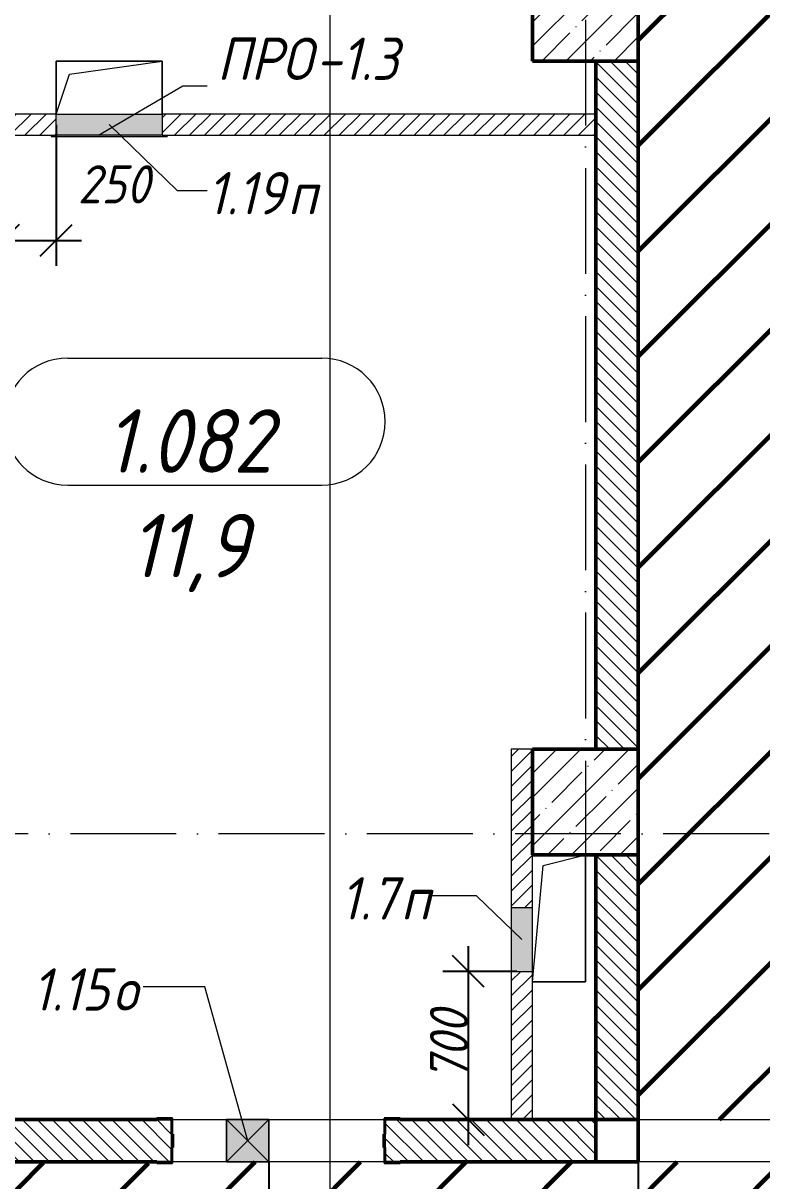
# Model space of a CAD drawing. Header units: millimetres. Extents: x -606178 to 312196, y -19338 to 632709.
# Drawn here: x -345337 to -341847, y 462586 to 468055 of the extents above; entities that cross this region are included whole.
import ezdxf

# ---------------------------------------------------------------- set-up
doc = ezdxf.new("R2010")
doc.units = ezdxf.units.MM
doc.linetypes.add('50_200_ШТРИХ_1Т_ш5_п1_п1_', pattern=[700, 500, -100, 0, -100])
for name, color, linetype, lineweight in [('6.4.1) Окр пт с инж. ПТ2.16', 3, 'Continuous', 60), ('6.4.3) Окр пт с инж. ПТ2.3', 150, 'Continuous', 60), ('A-____-____-DIMS', 7, 'Continuous', 9), ('A-DETL-GENF-OTLN', 7, 'Continuous', 9), ('A-FLOR-____-OTLN', 7, 'Continuous', 9), ('A-GENM-____-IDEN', 7, 'Continuous', 9), ('A-GENM-____-MCUT', 7, 'Continuous', 25), ('A-GENM-____-OTLN', 7, 'Continuous', 9), ('A-GENM-____-OTLN-1', 7, 'Continuous', 25), ('A-GLAZ-____-IDEN', 7, 'Continuous', 9), ('A-GLAZ-____-OTLN', 7, 'Continuous', 9), ('A-WALL-____-MCUT-2', 7, 'Continuous', 50), ('A-WALL-____-PATT-1', 7, 'Continuous', 9), ('A-WALL-FNSH-MCUT-1', 7, 'Continuous', 9), ('I-WALL-____-OTLN', 7, 'Continuous', 9), ('S-COLS-____-MCUT', 7, 'Continuous', 50), ('S-COLS-____-OTLN', 7, 'Continuous', 9), ('S-GRID-____-OTLN-1', 7, '50_200_ШТРИХ_1Т_ш5_п1_п1_', 9)]:
    doc.layers.add(name, color=color, linetype=linetype, lineweight=lineweight)
for name, color, linetype, lineweight, true_color in [('A-AREA-IDEN-1', 7, 'Continuous', 9, 0x000000), ('A-GLAZ-____-OTLN-1', 7, 'Continuous', 9, 0xc0c0c0), ('G-____-____-SYMB-1', 9, 'Continuous', 9, 0x808080)]:
    doc.layers.add(name, color=color, linetype=linetype, lineweight=lineweight, true_color=true_color)
doc.styles.add('ISOCPEUR_I', font='isocpeui.ttf', dxfattribs={"width": 0.9, "height": 2.5})
doc.styles.add('ISOCPEUR_I_10', font='isocpeui.ttf', dxfattribs={"width": 0.9, "height": 180})
doc.styles.add('ISOCPEUR_I_9', font='isocpeui.ttf', dxfattribs={"width": 0.9, "height": 250})
doc.dimstyles.new('ISO-1_8_0_9К_СРЕДНИЙ_Кладочные_3', dxfattribs={"dimscale": 304.8, "dimtxt": 179.276612, "dimasz": 0.492126, "dimexe": 0.393701, "dimexo": 0, "dimgap": 0, "dimtad": 1, "dimdec": 3, "dimrnd": 0.001, "dimdsep": 46, "dimtxsty": 'ISOCPEUR_I_10', "dimblk1": 'OBLIQUE', "dimblk2": 'OBLIQUE', "dimsah": 1, "dimcen": 0.09, "dimdle": 0.393701, "dimazin": 0, "dimtfac": 1, "dimtdec": 4, "dimtix": 1, "dimtmove": 0, "dimatfit": 3, "dimfxl": 1, "dimtvp": 1, "dimtolj": 1, "dimtzin": 0, "dimarcsym": 2})
doc.dimstyles.new('ISO-1_8_0_9К_СРЕДНИЙ_Кладочные_4', dxfattribs={"dimscale": 304.8, "dimtxt": 179.276612, "dimasz": 0.492126, "dimexe": 0.393701, "dimexo": 0, "dimgap": 0, "dimtad": 1, "dimdec": 3, "dimrnd": 0.001, "dimdsep": 46, "dimtxsty": 'ISOCPEUR_I_10', "dimblk1": 'OBLIQUE', "dimblk2": 'OBLIQUE', "dimsah": 1, "dimcen": 0.09, "dimdle": 0.393701, "dimazin": 0, "dimtfac": 1, "dimtdec": 4, "dimtix": 1, "dimtmove": 1, "dimatfit": 3, "dimfxl": 1, "dimtvp": 1, "dimtolj": 1, "dimtzin": 0, "dimarcsym": 2})
pattern_1 = [(135, (-425830.77, 451794.26), (-35.35534, -35.35534), [])]
pattern_2 = [(45, (-425830.77, 451794.26), (-35.35534, 35.35534), [])]

# ---------------------------------------------------------------- blocks, each defined once
blk = doc.blocks.new('BSC_Колонна _Прямоугольная - 500х500-V19-АР1_План отверстий 1 этажа в осях 1-64_А-ГГ')
at = {"layer": 'S-COLS-____-OTLN'}
h = blk.add_hatch(dxfattribs=at)
h.set_pattern_fill('FP_50', color=256, style=0, pattern_type=2)
h.set_pattern_definition([(45, (-83150, -12581.04), (-114.04925, 114.04925), []), (45, (-83035.95, -12581.04), (-114.04925, 114.04925), [201.613, -40.323, 3.353, -36.97])])
h.paths.add_polyline_path([(-250, -250), (250, -250), (250, 250), (-250, 250)], flags=0)
at = {"layer": 'S-COLS-____-MCUT'}
for p, q in [((250, 250), (-250, 250)), ((-250, 250), (-250, -250)), ((250, -250), (250, 250)), ((-250, -250), (250, -250))]:
    blk.add_line(p, q, dxfattribs=at)
blk = doc.blocks.new('BSC_Колонна _Прямоугольная - 500х500-V26-АР1_План отверстий 1 этажа в осях 1-64_А-ГГ')
at = {"layer": 'S-COLS-____-OTLN'}
h = blk.add_hatch(dxfattribs=at)
h.set_pattern_fill('FP_58', color=256, style=0, pattern_type=2)
h.set_pattern_definition([(45, (-83150, -16331.04), (-114.04925, 114.04925), []), (45, (-83035.95, -16331.04), (-114.04925, 114.04925), [201.613, -40.323, 3.353, -36.97])])
h.paths.add_polyline_path([(-250, -250), (250, -250), (250, 250), (-250, 250)], flags=0)
at = {"layer": 'S-COLS-____-MCUT'}
for p, q in [((250, 250), (-250, 250)), ((-250, 250), (-250, -250)), ((250, -250), (250, 250)), ((-250, -250), (250, -250))]:
    blk.add_line(p, q, dxfattribs=at)
blk = doc.blocks.new('154_Стойка_СКБ_Уголок - СМ-2230_200-28216496-АР1_План отверстий 1 этажа в осях 1-64_А-ГГ')
at = {"layer": 'A-GENM-____-MCUT'}
for p, q in [((125, 156), (125, 81)), ((200, 156), (125, 156)), ((131, 81), (131, 150)), ((131, 150), (200, 150)), ((200, 150), (200, 156)), ((125, 81), (131, 81)), ((131, 19), (125, 19)), ((125, 19), (125, -56)), ((131, -50), (131, 19)), ((200, -50), (131, -50)), ((200, -56), (200, -50)), ((125, -56), (200, -56))]:
    blk.add_line(p, q, dxfattribs=at)
blk = doc.blocks.new('AR_Отверстие Ниша - Лючок-32403071-АР1_План отверстий 1 этажа в осях 1-64_А-ГГ')
at = {"layer": 'A-GLAZ-____-OTLN'}
blk.add_hatch(color=256, dxfattribs=at).paths.add_polyline_path([(-250, 50), (-250, -50), (250, -50), (250, 50)], flags=0)
for p, q in [((-250, 50), (250, 50)), ((-250, -50), (-250, 50)), ((250, 50), (250, -50)), ((250, -50), (-250, -50))]:
    blk.add_line(p, q, dxfattribs=at)
blk = doc.blocks.new('Л_Общий_Лючок - Лючок-29684388-АР1_План отверстий 1 этажа в осях 1-64_А-ГГ')
at = {"layer": 'A-GLAZ-____-OTLN-1'}
blk.add_hatch(color=256, dxfattribs=at).paths.add_polyline_path([(524, -6), (524, 0), (-24, 0), (-24, -6), (500, -6)], flags=0)
at = {"layer": 'A-GLAZ-____-OTLN'}
for p, q in [((-24, 0), (-24, -6)), ((524, 0), (524, -6)), ((-24, -6), (524, -6))]:
    blk.add_line(p, q, dxfattribs=at)
blk = doc.blocks.new('AR_Отверстие Ниша - Лючок-32403755-АР1_План отверстий 1 этажа в осях 1-64_А-ГГ')
at = {"layer": 'A-GLAZ-____-OTLN'}
blk.add_hatch(color=256, dxfattribs=at).paths.add_polyline_path([(150, -50), (150, 50), (-150, 50), (-150, -50)], flags=0)
for p, q in [((150, 50), (-150, 50)), ((-150, 50), (-150, -50)), ((150, -50), (150, 50)), ((-150, -50), (150, -50))]:
    blk.add_line(p, q, dxfattribs=at)
blk = doc.blocks.new('AR_Отверстие прямоугольное _в плите_ - AR_Отверстие прямоугольное _в плите_-30459257-АР1_План отверстий 1 этажа в осях 1-64_А-ГГ')
at = {"layer": 'A-GENM-____-OTLN'}
for p, q in [((250, 125), (-250, 125)), ((-250, 125), (-250, -125)), ((-187.5, 62.5), (250, 125)), ((250, -125), (250, 125)), ((-250, -125), (-187.5, 62.5))]:
    blk.add_line(p, q, dxfattribs=at)
blk = doc.blocks.new('AR_Отверстие прямоугольное _в плите_ - AR_Отверстие прямоугольное _в плите_-30459234-АР1_План отверстий 1 этажа в осях 1-64_А-ГГ')
at = {"layer": 'A-GENM-____-OTLN'}
for p, q in [((-75, 250), (125, 300)), ((125, -300), (125, 300)), ((-125, -300), (-75, 250)), ((-125, -300), (125, -300))]:
    blk.add_line(p, q, dxfattribs=at)
blk = doc.blocks.new('BSC_Колонна _Прямоугольная1 - 200х200 _металл_-35201515-АР1_План отверстий 1 этажа в осях 1-64_А-ГГ')
at = {"layer": 'S-COLS-____-MCUT'}
for p, q in [((100, 100), (-100, 100)), ((-100, 100), (-100, -100)), ((100, -100), (100, 100)), ((-100, -100), (100, -100))]:
    blk.add_line(p, q, dxfattribs=at)
blk = doc.blocks.new('AR_Отверстие прямоугольное _в стене__БезПР - AR_Отверстие прямоугольное _в стене__БезПР-36428014-АР1_План отверстий 1 этажа в осях 1-64_А-ГГ')
at = {"layer": 'A-GLAZ-____-OTLN'}
blk.add_hatch(color=256, dxfattribs=at).paths.add_polyline_path([(100, 100), (-100, 100), (-100, -100), (100, -100)], flags=0)
at = {"layer": 'A-DETL-GENF-OTLN'}
for p, q in [((-100, -100), (-100, 100)), ((-100, 100), (100, 100)), ((100, 100), (-100, -100)), ((-100, 100), (100, -100)), ((100, 100), (-100, 100)), ((-100, 100), (-100, -100)), ((100, 100), (100, -100)), ((100, -100), (100, 100)), ((100, -100), (-100, -100)), ((-100, -100), (100, -100))]:
    blk.add_line(p, q, dxfattribs=at)
blk = doc.blocks.new('_Oblique')
at = {"color": 0, "linetype": 'ByBlock', "lineweight": -2}
blk.add_line((-0.5, -0.5), (0.5, 0.5), dxfattribs=at)
blk = doc.blocks.new('*D4266')
at = {"layer": 'A-____-____-DIMS', "color": 0, "lineweight": -2, "transparency": 16777216}
for p, q in [((-345180.8, 467574), (-345180.8, 466908.2)), ((-345430.8, 467134.2), (-345430.8, 466908.2)), ((-345550.8, 467028.2), (-345060.8, 467028.2))]:
    blk.add_line(p, q, dxfattribs=at)
at = {"layer": 'Defpoints', "color": 0, "transparency": 16777216}
for p in [(-345180.8, 467574), (-345430.8, 467134.2), (-345180.8, 467028.2)]:
    blk.add_point(p, dxfattribs=at)
at = {"layer": 'A-____-____-DIMS', "color": 0, "lineweight": -2, "transparency": 16777216, "xscale": 150, "yscale": 150, "zscale": 150, "rotation": 180}
blk.add_blockref('_Oblique', (-345430.8, 467028.2), dxfattribs=at)
at = {"layer": 'A-____-____-DIMS', "color": 0, "lineweight": -2, "transparency": 16777216, "xscale": 150, "yscale": 150, "zscale": 150}
blk.add_blockref('_Oblique', (-345180.8, 467028.2), dxfattribs=at)
at = {"layer": 'A-____-____-DIMS', "color": 0, "transparency": 16777216, "insert": (-345078.8, 467383.3), "char_height": 180, "width": 409.578, "attachment_point": 1, "line_spacing_factor": 1.149209, "style": 'ISOCPEUR_I_10'}
blk.add_mtext('\\A1;250', dxfattribs=at)
blk = doc.blocks.new('*D4271')
at = {"layer": 'A-____-____-DIMS', "color": 0, "lineweight": -2, "transparency": 16777216}
for p, q in [((-343233.7, 463695.3), (-343233.7, 462755.3)), ((-343004.3, 463575.3), (-343353.7, 463575.3)), ((-343127.7, 462875.3), (-343353.7, 462875.3))]:
    blk.add_line(p, q, dxfattribs=at)
at = {"layer": 'Defpoints', "color": 0, "transparency": 16777216}
for p in [(-343004.3, 463575.3), (-343233.7, 462875.3), (-343127.7, 462875.3)]:
    blk.add_point(p, dxfattribs=at)
at = {"layer": 'A-____-____-DIMS', "color": 0, "lineweight": -2, "transparency": 16777216, "xscale": 150, "yscale": 150, "zscale": 150}
for p, rotation in [((-343233.7, 463575.3), 90), ((-343233.7, 462875.3), 270)]:
    blk.add_blockref('_Oblique', p, dxfattribs=dict(at, rotation=rotation))
at = {"layer": 'A-____-____-DIMS', "color": 0, "transparency": 16777216, "insert": (-343324.9, 463225.3), "char_height": 180, "width": 409.578, "attachment_point": 5, "rotation": 90, "style": 'ISOCPEUR_I_10'}
blk.add_mtext('\\A1;700', dxfattribs=at)
blk = doc.blocks.new('*D4207')
at = {"layer": 'A-____-____-DIMS', "color": 0, "lineweight": -2, "transparency": 16777216}
for p, q in [((-346110.8, 462675.3), (-346110.8, 462145)), ((-344175.8, 462675.3), (-344175.8, 462145)), ((-346230.8, 462265), (-344055.8, 462265))]:
    blk.add_line(p, q, dxfattribs=at)
at = {"layer": 'Defpoints', "color": 0, "transparency": 16777216}
for p in [(-346110.8, 462675.3), (-344175.8, 462675.3), (-344175.8, 462265)]:
    blk.add_point(p, dxfattribs=at)
at = {"layer": 'A-____-____-DIMS', "color": 0, "lineweight": -2, "transparency": 16777216, "xscale": 150, "yscale": 150, "zscale": 150, "rotation": 180}
blk.add_blockref('_Oblique', (-346110.8, 462265), dxfattribs=at)
at = {"layer": 'A-____-____-DIMS', "color": 0, "lineweight": -2, "transparency": 16777216, "xscale": 150, "yscale": 150, "zscale": 150}
blk.add_blockref('_Oblique', (-344175.8, 462265), dxfattribs=at)
at = {"layer": 'A-____-____-DIMS', "color": 0, "transparency": 16777216, "insert": (-345143.3, 462355), "char_height": 180, "width": 504.733, "attachment_point": 5, "style": 'ISOCPEUR_I_10'}
blk.add_mtext('\\A1;1935', dxfattribs=at)
blk = doc.blocks.new('*D4208')
at = {"layer": 'A-____-____-DIMS', "color": 0, "lineweight": -2, "transparency": 16777216}
for p, q in [((-342430.8, 463064.1), (-342430.8, 462145)), ((-344175.8, 462675.3), (-344175.8, 462145)), ((-344295.8, 462265), (-342310.8, 462265))]:
    blk.add_line(p, q, dxfattribs=at)
at = {"layer": 'Defpoints', "color": 0, "transparency": 16777216}
for p in [(-342430.8, 463064.1), (-344175.8, 462675.3), (-342430.8, 462265)]:
    blk.add_point(p, dxfattribs=at)
at = {"layer": 'A-____-____-DIMS', "color": 0, "lineweight": -2, "transparency": 16777216, "xscale": 150, "yscale": 150, "zscale": 150, "rotation": 180}
blk.add_blockref('_Oblique', (-344175.8, 462265), dxfattribs=at)
at = {"layer": 'A-____-____-DIMS', "color": 0, "lineweight": -2, "transparency": 16777216, "xscale": 150, "yscale": 150, "zscale": 150}
blk.add_blockref('_Oblique', (-342430.8, 462265), dxfattribs=at)
at = {"layer": 'A-____-____-DIMS', "color": 0, "transparency": 16777216, "insert": (-343303.3, 462356.1), "char_height": 180, "width": 521.281, "attachment_point": 5, "style": 'ISOCPEUR_I_10'}
blk.add_mtext('\\A1;1745', dxfattribs=at)
blk = doc.blocks.new('AAR_СКБ_Марка_помещения_1_5 ммп - Номер _ Площадь-27962135-АИ_План этажа_Стены_1')
at = {"layer": 'A-AREA-IDEN-1'}
for p, q in [((-2.987, 3), (3.013, 3)), ((-2.987, 0), (3.013, 0))]:
    blk.add_line(p, q, dxfattribs=at)
for centre, start, end in [((-2.987, 1.5), 90, 270), ((3.013, 1.5), 270, 90)]:
    blk.add_arc(centre, 1.5, start, end, dxfattribs=at)

msp = doc.modelspace()

# ---------------------------------------------------------------- hatches: boundary and pattern name
at = {"layer": '6.4.1) Окр пт с инж. ПТ2.16'}
h = msp.add_hatch(dxfattribs=at)
h.set_pattern_fill('ANSI31', color=256, scale=111)
h.paths.add_polyline_path([(-332580.7712, 460205.3011), (-332580.7712, 461055.3011), (-332580.7712, 461475.3011), (-332586.7712, 461475.3011), (-332586.7712, 461550.3011), (-332580.7712, 461875.3011), (-332580.7712, 462375.3011), (-332580.7712, 462675.3011), (-332780.7712, 462675.3011), (-332980.7712, 462675.3011), (-336580.7712, 462675.3011), (-337430.7712, 462675.3011), (-337630.7712, 462675.3011), (-342430.7712, 462675.3011), (-342630.7712, 462675.3011), (-343555.7712, 462675.3011), (-343555.7712, 462669.3011), (-343630.7712, 462669.3011), (-343630.7712, 462675.3011), (-344175.7712, 462675.3011), (-344375.7712, 462675.3011), (-344630.7712, 462675.3011), (-344630.7712, 462669.3011), (-344705.7712, 462669.3011), (-345655.7712, 462675.3011), (-345655.7712, 462669.3011), (-345730.7712, 462669.3011), (-345730.7712, 462675.3011), (-346110.7712, 462675.3011), (-346310.7712, 462675.3011), (-346880.7712, 462675.3011), (-346880.7712, 462669.3011), (-346955.7712, 462669.3011), (-347830.7712, 462673.4188), (-347830.7712, 461775.3011), (-347830.7712, 461375.3011), (-347830.7712, 461325.3011), (-347830.7712, 461275.3011), (-347830.7712, 460775.3011), (-348330.7712, 460775.3011), (-348330.7712, 461075.3011), (-348455.7712, 461075.3011), (-348455.7712, 461069.3011), (-348530.7712, 461069.3011), (-350630.7712, 461075.3011), (-350630.7712, 461069.3011), (-350705.7712, 461069.3011), (-350830.7712, 461075.3011), (-350830.7712, 460775.3011), (-351330.7712, 460775.3011), (-352030.7712, 460775.3011), (-352030.7712, 461025.3011), (-353430.7712, 461025.3011), (-353430.7712, 460775.3011), (-353930.7712, 460775.3011), (-353930.7712, 457875.3011), (-353430.7712, 457875.3011), (-353105.7712, 457875.3011), (-353105.7712, 457881.3011), (-353030.7712, 457881.3011), (-353030.7712, 457875.3011), (-352630.7712, 457875.3011), (-351780.7712, 457875.3011), (-351330.7712, 457875.3011), (-351330.7712, 457881.3011), (-351255.7712, 457881.3011), (-350930.7712, 457875.3011), (-350430.7712, 457875.3011), (-347605.7712, 457875.3011), (-347605.7712, 457881.3011), (-347530.7712, 457881.3011), (-347530.7712, 457875.3011), (-347280.7712, 457875.3011), (-346880.7712, 457875.3011), (-346830.7712, 457875.3011), (-346830.7712, 457881.3011), (-346755.7712, 457881.3011), (-346605.7712, 457875.3011), (-346605.7712, 457881.3011), (-346530.7712, 457881.3011), (-346530.7712, 457875.3011), (-346200.7712, 457875.3011), (-345900.7712, 457875.3011), (-345830.7712, 457875.3011), (-345830.7712, 457881.3011), (-345755.7712, 457881.3011), (-345530.7712, 457875.3011), (-345130.7712, 457875.3011), (-344680.7712, 457875.3011), (-344080.7712, 457875.3011), (-342480.7712, 457875.3011), (-342030.7712, 457875.3011), (-340930.7712, 457875.3011), (-340530.7712, 457875.3011), (-339530.7712, 457875.3011), (-338630.7712, 457875.3011), (-337030.7712, 457875.3011), (-336580.7712, 457875.3011), (-336080.7712, 457875.3011), (-336080.7712, 457275.3011), (-336580.7712, 457275.3011), (-336580.7712, 454275.3011), (-336080.7712, 454275.3011), (-336080.7712, 453675.3011), (-336080.7712, 450725.3011), (-336080.7712, 450125.3011), (-335555.7712, 450125.3011), (-335555.7712, 450131.3011), (-335480.7712, 450131.3011), (-333680.7712, 450125.3011), (-333680.7712, 450131.3011), (-333605.7712, 450131.3011), (-332780.7712, 450126.4719), (-332780.7712, 450225.3011), (-332580.7712, 450225.3011), (-332580.7712, 450375.3011), (-332580.7712, 450700.3011), (-332586.7712, 450700.3011), (-332586.7712, 450775.3011), (-332580.7712, 450775.3011), (-332580.7712, 451205.3011), (-332580.7712, 452055.3011), (-332580.7712, 452406.3011), (-332586.7712, 452406.3011), (-332586.7712, 452481.3011), (-332580.7712, 452875.3011), (-332580.7712, 453375.3011), (-332580.7712, 454600.3011), (-332586.7712, 454600.3011), (-332586.7712, 454675.3011), (-332540.7712, 454675.3011), (-332540.7712, 454680.3011), (-332420.7712, 454680.3011), (-332380.7712, 454675.9533), (-332380.7712, 455575.3011), (-332420.7712, 455575.3011), (-332420.7712, 455570.3011), (-332540.7712, 455570.3011), (-332586.7712, 455575.3011), (-332586.7712, 455650.3011), (-332580.7712, 456125.3011), (-332580.7712, 456525.3011), (-332580.7712, 457000.3011), (-332586.7712, 457000.3011), (-332586.7712, 457075.3011), (-332580.7712, 457075.3011), (-332580.7712, 457775.3011), (-332586.7712, 457775.3011), (-332586.7712, 457850.3011), (-332580.7712, 458000.3011), (-332586.7712, 458000.3011), (-332586.7712, 458075.3011), (-332580.7712, 458775.3011), (-332586.7712, 458775.3011), (-332586.7712, 458875.3011), (-332580.7712, 458875.3011), (-332580.7712, 459375.3011), (-332580.7712, 459700.3011), (-332586.7712, 459700.3011), (-332586.7712, 459775.3011), (-332580.7712, 459775.3011)])
at = {"layer": '6.4.3) Окр пт с инж. ПТ2.3'}
h = msp.add_hatch(dxfattribs=at)
h.set_pattern_fill('ANSI31', color=256, scale=111)
h.paths.add_polyline_path([(-337630.7712, 468375.3011), (-342430.7712, 468375.3011), (-342430.7712, 467875.3011), (-342430.7712, 464625.3011), (-342430.7712, 464125.3011), (-342430.7712, 462875.3011), (-337630.7712, 462875.3011)])
at = {"layer": 'A-WALL-____-PATT-1'}
h = msp.add_hatch(dxfattribs=at)
h.set_pattern_fill('FP_6', color=256, style=0, pattern_type=2)
h.set_pattern_definition(pattern_1)
h.paths.add_polyline_path([(-342430.7712, 464625.3011), (-342430.7712, 467875.3011), (-342630.7712, 467875.3011), (-342630.7712, 464625.3011)], flags=0)
h = msp.add_hatch(dxfattribs=at)
h.set_pattern_fill('FP_5', color=256, style=0, pattern_type=2)
h.set_pattern_definition(pattern_2)
h.paths.add_polyline_path([(-342630.7712, 467525.3011), (-342630.7712, 467625.3011), (-344680.7712, 467625.3011), (-344680.7712, 467525.3011), (-344542.364, 467525.3011)], flags=0)
h.paths.add_polyline_path([(-345430.7712, 467525.3011), (-345180.7712, 467525.3011), (-345180.7712, 467625.3011), (-345830.7712, 467625.3011), (-345830.7712, 467525.3011), (-345530.7712, 467525.3011)], flags=0)
h.paths.add_polyline_path([(-346330.7712, 467525.3011), (-346330.7712, 467625.3011), (-347830.7712, 467625.3011), (-347830.7712, 467525.3011), (-347730.7712, 467525.3011)], flags=0)
h = msp.add_hatch(dxfattribs=at)
h.set_pattern_fill('FP_5', color=256, style=0, pattern_type=2)
h.set_pattern_definition(pattern_2)
h.paths.add_polyline_path([(-343030.7712, 462875.3011), (-342930.7712, 462875.3011), (-342930.7712, 463575.3011), (-343030.7712, 463575.3011)], flags=0)
h.paths.add_polyline_path([(-343030.7712, 463875.3011), (-342930.7712, 463875.3011), (-342930.7712, 464625.3011), (-343030.7712, 464625.3011), (-343030.7712, 464125.3011)], flags=0)
h = msp.add_hatch(dxfattribs=at)
h.set_pattern_fill('FP_6', color=256, style=0, pattern_type=2)
h.set_pattern_definition(pattern_1)
h.paths.add_polyline_path([(-342430.7712, 462875.3011), (-342430.7712, 464125.3011), (-342630.7712, 464125.3011), (-342630.7712, 462875.3011)], flags=0)
h = msp.add_hatch(dxfattribs=at)
h.set_pattern_fill('FP_6', color=256, style=0, pattern_type=2)
h.set_pattern_definition(pattern_1)
h.paths.add_polyline_path([(-343555.7712, 462675.3011), (-342630.7712, 462675.3011), (-342630.7712, 462875.3011), (-343624.7712, 462875.3011), (-343624.7712, 462806.3011), (-343630.7712, 462806.3011), (-343630.7712, 462744.3011), (-343624.7712, 462744.3011), (-343624.7712, 462675.3011)], flags=0)
h.paths.add_polyline_path([(-344705.7712, 462675.3011), (-344636.7712, 462675.3011), (-344636.7712, 462744.3011), (-344630.7712, 462744.3011), (-344630.7712, 462806.3011), (-344636.7712, 462806.3011), (-344636.7712, 462875.3011), (-345724.7712, 462875.3011), (-345724.7712, 462806.3011), (-345730.7712, 462806.3011), (-345730.7712, 462744.3011), (-345724.7712, 462744.3011), (-345724.7712, 462675.3011), (-345655.7712, 462675.3011)], flags=0)
h.paths.add_polyline_path([(-348077.2926, 462675.3011), (-346886.7712, 462675.3011), (-346886.7712, 462744.3011), (-346880.7712, 462744.3011), (-346880.7712, 462806.3011), (-346886.7712, 462806.3011), (-346886.7712, 462875.3011), (-348230.7712, 462875.3011), (-348230.7712, 462675.3011)], flags=0)

# ---------------------------------------------------------------- linework, layer by layer
at = {"layer": 'A-FLOR-____-OTLN'}
for p, q in [((-345180.7712, 467875.3011), (-344680.7712, 467875.3011)), ((-345180.7712, 467625.3011), (-345180.7712, 467875.3011)), ((-344680.7712, 467875.3011), (-344680.7712, 467625.3011)), ((-342680.7712, 464125.3011), (-342680.7712, 463525.3011)), ((-342680.7712, 463525.3011), (-342930.7712, 463525.3011))]:
    msp.add_line(p, q, dxfattribs=at)
at = {"layer": 'A-GENM-____-IDEN'}
for p, q in [((-344980.7836, 467525.3011), (-344582.1001, 467758.9142)), ((-344582.1001, 467758.9142), (-344467.7904, 467758.9142))]:
    msp.add_line(p, q, dxfattribs=at)
at = {"layer": 'A-GLAZ-____-IDEN'}
for p, q in [((-344930.7712, 467575.3011), (-344609.2808, 467263.8011)), ((-344609.2808, 467263.8011), (-344467.7904, 467263.8011)), ((-343194.9996, 463932.6686), (-343409.228, 463932.6686)), ((-342980.7712, 463725.3011), (-343194.9996, 463932.6686)), ((-344477.8686, 463502.3011), (-344769.3741, 463502.3011)), ((-344275.7712, 462775.3011), (-344477.8686, 463502.3011))]:
    msp.add_line(p, q, dxfattribs=at)
at = {"layer": 'A-WALL-____-MCUT-2'}
for p, q in [((-342630.7712, 467875.3011), (-342630.7712, 464625.3011)), ((-342430.7712, 464625.3011), (-342430.7712, 467875.3011)), ((-342630.7712, 464125.3011), (-342630.7712, 462875.3011)), ((-342430.7712, 462875.3011), (-342430.7712, 464125.3011)), ((-344705.7712, 462875.3011), (-345655.7712, 462875.3011)), ((-342630.7712, 462875.3011), (-343555.7712, 462875.3011)), ((-344630.7712, 462744.3011), (-344630.7712, 462806.3011)), ((-343630.7712, 462806.3011), (-343630.7712, 462744.3011)), ((-345655.7712, 462675.3011), (-344705.7712, 462675.3011)), ((-343555.7712, 462675.3011), (-342630.7712, 462675.3011))]:
    msp.add_line(p, q, dxfattribs=at)
at = {"layer": 'A-WALL-FNSH-MCUT-1'}
for p, q in [((-345180.7712, 467625.3011), (-345830.7712, 467625.3011)), ((-342630.7712, 467625.3011), (-344680.7712, 467625.3011)), ((-345430.7712, 467525.3011), (-345180.7712, 467525.3011)), ((-344680.7712, 467525.3011), (-342630.7712, 467525.3011)), ((-343030.7712, 464625.3011), (-343030.7712, 463875.3011)), ((-342930.7712, 464625.3011), (-343030.7712, 464625.3011)), ((-342930.7712, 463875.3011), (-342930.7712, 464125.3011)), ((-343030.7712, 463575.3011), (-343030.7712, 462875.3011)), ((-342930.7712, 462875.3011), (-342930.7712, 463575.3011))]:
    msp.add_line(p, q, dxfattribs=at)
at = {"layer": 'G-____-____-SYMB-1'}
msp.add_line((-343887.7734, 497200.5853), (-343887.7734, 447005.8013), dxfattribs=at)
at = {"layer": 'I-WALL-____-OTLN'}
for p, q in [((-344630.7712, 462875.3011), (-344375.7712, 462875.3011)), ((-344175.7712, 462875.3011), (-343630.7712, 462875.3011)), ((-342430.7712, 462875.3011), (-337630.7712, 462875.3011)), ((-344375.7712, 462675.3011), (-344630.7712, 462675.3011)), ((-343630.7712, 462675.3011), (-344175.7712, 462675.3011)), ((-337630.7712, 462675.3011), (-342430.7712, 462675.3011))]:
    msp.add_line(p, q, dxfattribs=at)
at = {"layer": 'S-GRID-____-OTLN-1'}
for p, q in [((-342680.7712, 501675.2188), (-342680.7712, 463616.9934)), ((-335511.9839, 464225.3011), (-358504.0007, 464225.3011))]:
    msp.add_line(p, q, dxfattribs=at)

# ---------------------------------------------------------------- block references
at = {"layer": 'A-AREA-IDEN-1', "xscale": 199.9999999999999, "yscale": 199.9999999999999, "zscale": 199.9999999999999}
msp.add_blockref('AAR_СКБ_Марка_помещения_1_5 ммп - Номер _ Площадь-27962135-АИ_План этажа_Стены_1', (-344529.0874, 465872.3776), dxfattribs=at)
at = {"layer": 'A-GENM-____-OTLN'}
for name, p in [('AR_Отверстие прямоугольное _в плите_ - AR_Отверстие прямоугольное _в плите_-30459257-АР1_План отверстий 1 этажа в осях 1-64_А-ГГ', (-344930.7712, 467750.3011)), ('AR_Отверстие прямоугольное _в плите_ - AR_Отверстие прямоугольное _в плите_-30459234-АР1_План отверстий 1 этажа в осях 1-64_А-ГГ', (-342805.7712, 463825.3011))]:
    msp.add_blockref(name, p, dxfattribs=at)
at = {"layer": 'A-GENM-____-OTLN-1', "rotation": 180}
msp.add_blockref('154_Стойка_СКБ_Уголок - СМ-2230_200-28216496-АР1_План отверстий 1 этажа в осях 1-64_А-ГГ', (-344505.7712, 462825.3011), dxfattribs=at)
at = {"layer": 'A-GENM-____-OTLN-1'}
msp.add_blockref('154_Стойка_СКБ_Уголок - СМ-2230_200-28216496-АР1_План отверстий 1 этажа в осях 1-64_А-ГГ', (-343755.7712, 462725.3011), dxfattribs=at)
at = {"layer": 'A-GLAZ-____-OTLN'}
for name, p, rotation in [('AR_Отверстие Ниша - Лючок-32403071-АР1_План отверстий 1 этажа в осях 1-64_А-ГГ', (-344930.7712, 467575.3011), 180), ('AR_Отверстие Ниша - Лючок-32403755-АР1_План отверстий 1 этажа в осях 1-64_А-ГГ', (-342980.7712, 463725.3011), 270), ('AR_Отверстие прямоугольное _в стене__БезПР - AR_Отверстие прямоугольное _в стене__БезПР-36428014-АР1_План отверстий 1 этажа в осях 1-64_А-ГГ', (-344275.7712, 462775.3011), 180)]:
    msp.add_blockref(name, p, dxfattribs=dict(at, rotation=rotation))
msp.add_blockref('Л_Общий_Лючок - Лючок-29684388-АР1_План отверстий 1 этажа в осях 1-64_А-ГГ', (-345180.7712, 467525.3011), dxfattribs=at)
at = {"layer": 'S-COLS-____-OTLN'}
for name, p in [('BSC_Колонна _Прямоугольная - 500х500-V26-АР1_План отверстий 1 этажа в осях 1-64_А-ГГ', (-342680.7712, 468125.3011)), ('BSC_Колонна _Прямоугольная - 500х500-V19-АР1_План отверстий 1 этажа в осях 1-64_А-ГГ', (-342680.7712, 464375.3011))]:
    msp.add_blockref(name, p, dxfattribs=at)
at = {"layer": 'S-COLS-____-OTLN', "rotation": 180}
msp.add_blockref('BSC_Колонна _Прямоугольная1 - 200х200 _металл_-35201515-АР1_План отверстий 1 этажа в осях 1-64_А-ГГ', (-342530.7712, 462775.3011), dxfattribs=at)

# ---------------------------------------------------------------- texts
at = {"layer": 'A-AREA-IDEN-1', "char_height": 300, "attachment_point": 8, "line_spacing_factor": 1.139951, "style": 'ISOCPEUR_I'}
for s, insert, width in [('\\pxqc,t8.46667,16.93333,25.4,33.86667,42.33333,50.8,59.26667,67.73333,76.2,84.66667,93.13333,101.6,110.06667,118.53333,127,135.46667,143.93333,152.4,160.86667,169.33333,177.8,186.26667,194.73333,203.2,211.66667,220.13333,228.6,237.06667,245.53333,254,262.46667,270.93333;{1.082}', (-344554.5164, 465930.7074), 900), ('\\pxqc,t8.46667,16.93333,25.4,33.86667,42.33333,50.8,59.26667,67.73333,76.2,84.66667,93.13333,101.6,110.06667,118.53333,127,135.46667,143.93333,152.4,160.86667,169.33333,177.8,186.26667,194.73333,203.2,211.66667,220.13333,228.6,237.06667,245.53333,254,262.46667,270.93333;{11,9}', (-344553.5164, 465366.7595), 648)]:
    msp.add_mtext(s, dxfattribs=dict(at, insert=insert, width=width))
at = {"layer": 'A-GENM-____-IDEN', "char_height": 200, "attachment_point": 1, "style": 'ISOCPEUR_I_9'}
for s, insert, width in [('ПРО', (-344420.6471, 467986.0304), 562.784625), ('-1.3', (-343956.3033, 467986.0304), 505.063125)]:
    msp.add_mtext(s, dxfattribs=dict(at, insert=insert, width=width))
at = {"layer": 'A-GLAZ-____-IDEN', "char_height": 200, "attachment_point": 1, "style": 'ISOCPEUR_I_9'}
for s, insert, width in [('1.19', (-344467.7904, 467351.4157), 461.772), ('\\fISOCPEUR|b0|i1|c204|p34|;\\W.9;п', (-344086.7904, 467351.4157), 158.734125), ('1.7', (-343838.1858, 464020.2832), 346.329), ('\\fISOCPEUR|b0|i1|c204|p34|;\\W.9;п', (-343552.4358, 464020.2832), 158.734125), ('1.15', (-345293.7327, 463589.9157), 461.772), ('\\fISOCPEUR|b0|i1|c204|p34|;\\W.9;о', (-344912.7327, 463589.9157), 158.734125)]:
    msp.add_mtext(s, dxfattribs=dict(at, insert=insert, width=width))

# ---------------------------------------------------------------- dimensions: what is measured, and where the dimension line sits
at = {"layer": 'A-____-____-DIMS'}
dim = msp.add_linear_dim(base=(-345180.7712, 467028.1527), p1=(-345430.7712, 467134.2187), p2=(-345180.7712, 467573.9511), dimstyle='ISO-1_8_0_9К_СРЕДНИЙ_Кладочные_4', override={"dimpost": '<>', "dimfxl": 505.830568}, dxfattribs=at)
dim.commit()
dim.dimension.update_dxf_attribs({"geometry": '*D4266', "text_midpoint": (-344874.0536, 467143.3147), "dimtype": 160})
dim = msp.add_linear_dim(base=(-343233.7164, 462875.3011), p1=(-343004.2831, 463575.3011), p2=(-343127.6504, 462875.3011), angle=90, dimstyle='ISO-1_8_0_9К_СРЕДНИЙ_Кладочные_3', override={"dimpost": '<>', "dimfxl": 710.787931}, dxfattribs=at)
dim.commit()
dim.dimension.update_dxf_attribs({"geometry": '*D4271', "text_midpoint": (-343324.8755, 463225.3011)})
for base, p1, p2, override, picture, middle in [((-342430.7712, 462264.9879), (-344175.7712, 462675.3011), (-342430.7712, 463064.053), {"dimpost": '<>', "dimfxl": 1787.778793}, '*D4208', (-343303.2712, 462356.147)), ((-344175.7712, 462264.9879), (-346110.7712, 462675.3011), (-344175.7712, 462675.3011), {"dimpost": '<>', "dimfxl": 1935}, '*D4207', (-345143.2712, 462354.9879))]:
    dim = msp.add_linear_dim(base=base, p1=p1, p2=p2, dimstyle='ISO-1_8_0_9К_СРЕДНИЙ_Кладочные_3', override=override, dxfattribs=at)
    dim.commit()
    dim.dimension.update_dxf_attribs({"geometry": picture, "text_midpoint": middle})

doc.saveas('drawing.dxf')
